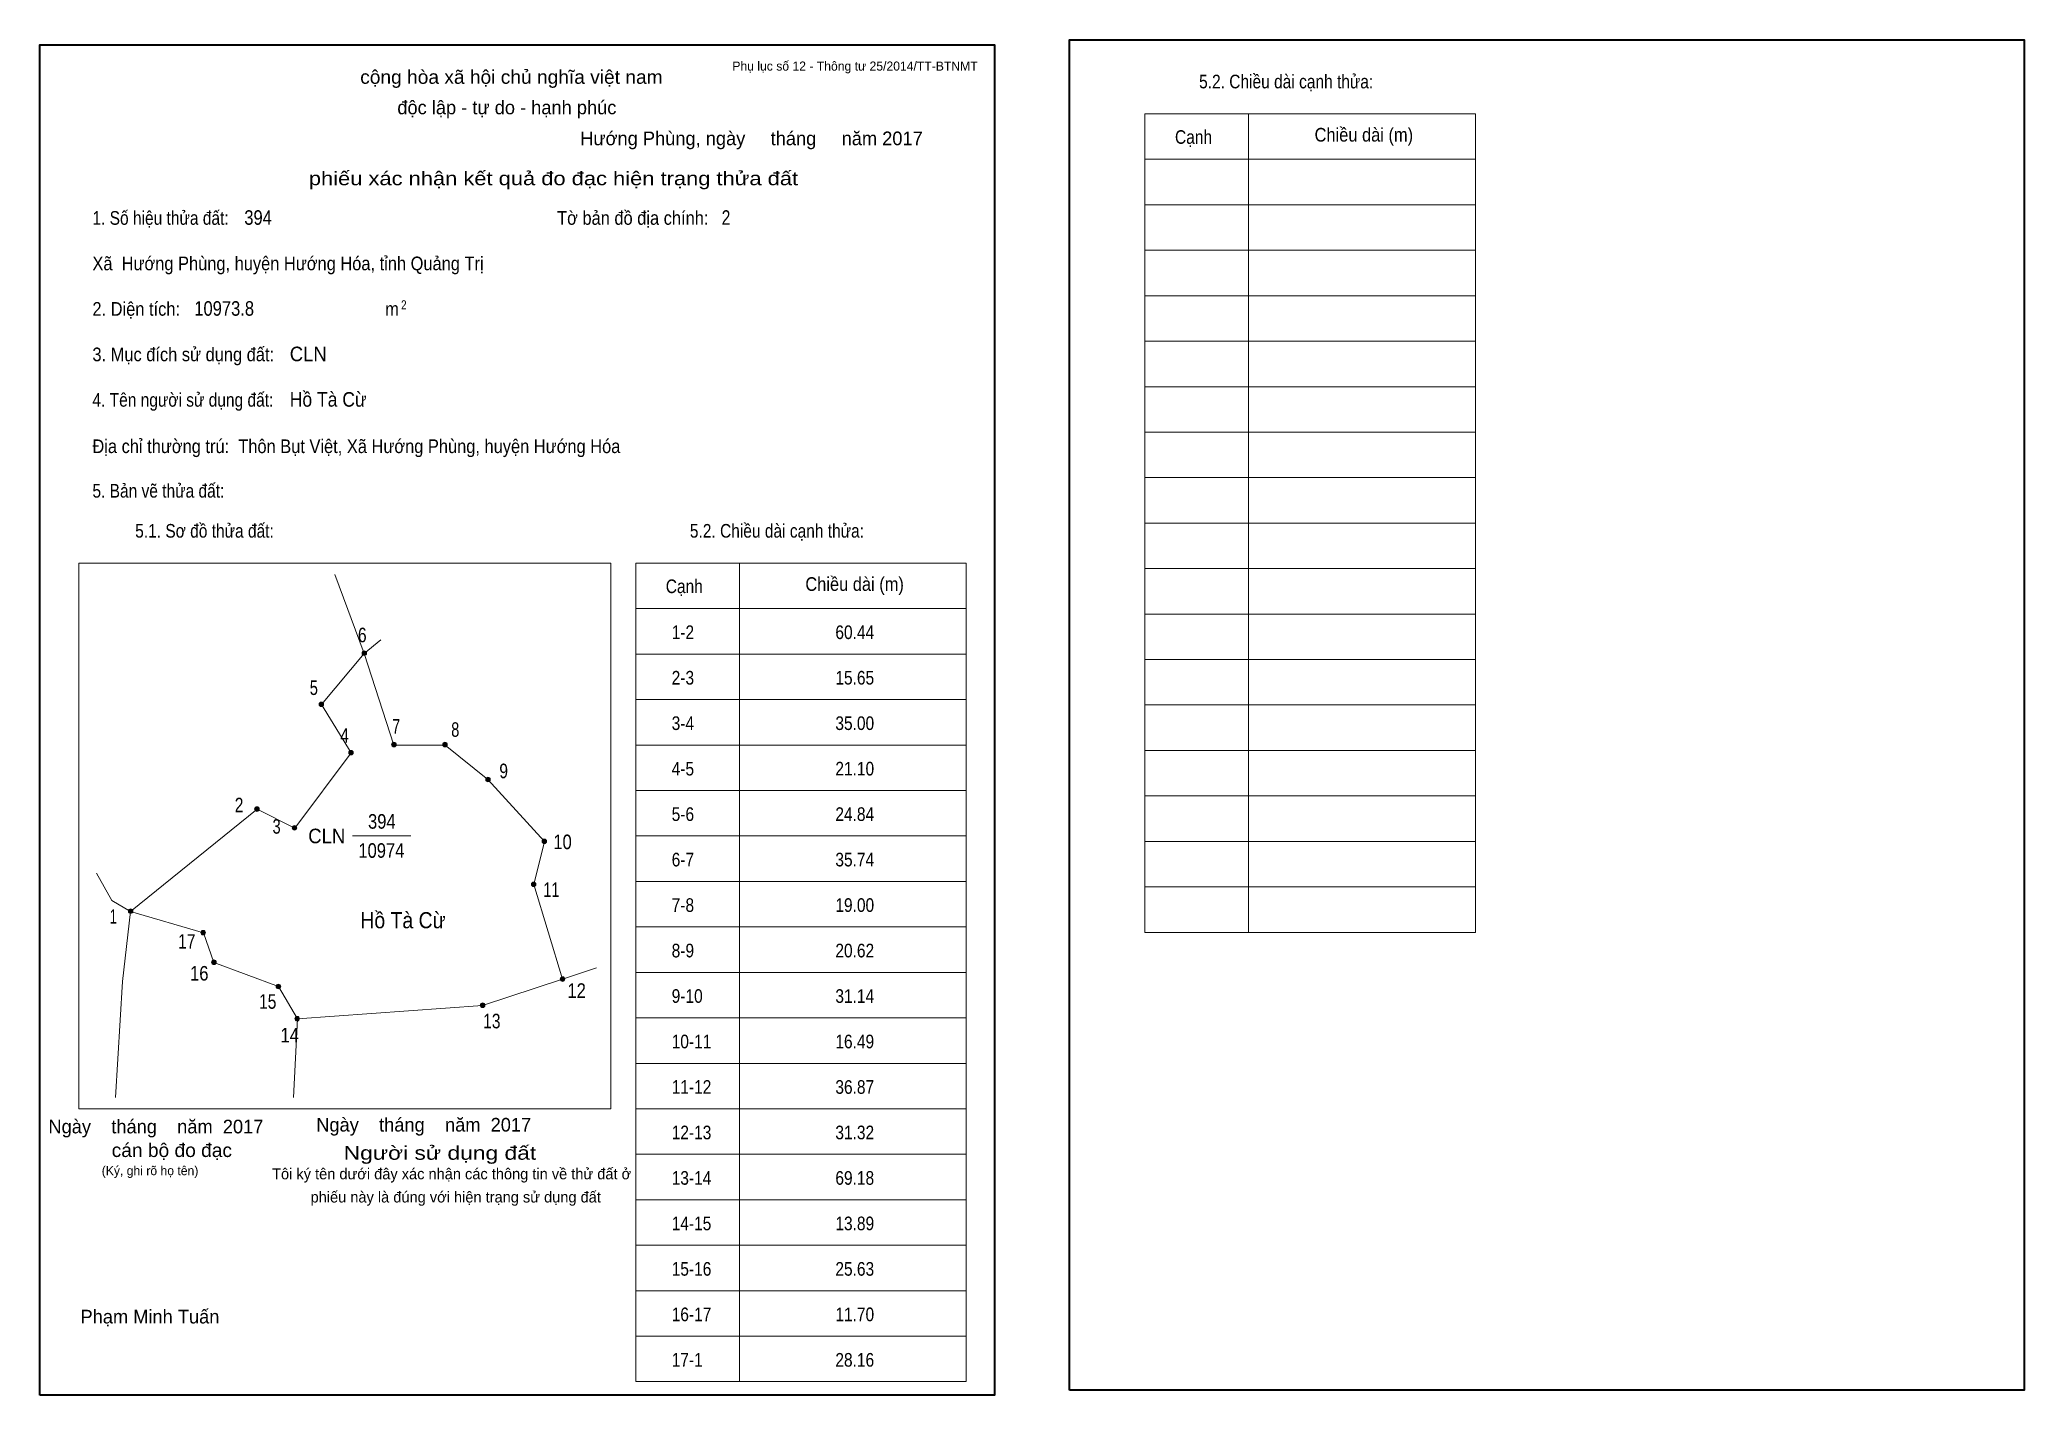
# Model space of a CAD drawing. Header units: centimetres. Extents: x 0 to 43.6, y 0 to 29.8.
import ezdxf
from ezdxf.enums import TextEntityAlignment as Align

# ---------------------------------------------------------------- set-up
doc = ezdxf.new("R2010")
doc.units = ezdxf.units.CM
doc.header["$LTSCALE"] = 0.12
for name, color, linetype in [('30', 7, 'Continuous'), ('34', 7, 'Continuous'), ('62', 7, 'Continuous')]:
    doc.layers.add(name, color=color, linetype=linetype)
for name, color, linetype, lineweight in [('32', 7, 'Continuous', 13), ('33', 7, 'Continuous', 13), ('61', 7, 'Continuous', 13), ('63', 7, 'Continuous', 13)]:
    doc.layers.add(name, color=color, linetype=linetype, lineweight=lineweight)

msp = doc.modelspace()

# ---------------------------------------------------------------- hatches: boundary and pattern name
at = {"layer": '32'}
for points in [[(7.1912, 16.3182, 1), (7.0912, 16.3182, 1)], [(6.2457, 15.1954, 1), (6.1457, 15.1954, 1)], [(6.8957, 14.1318, 1), (6.7957, 14.1318, 1)], [(7.8412, 14.3091, 1), (7.7412, 14.3091, 1)], [(8.9639, 14.3091, 1), (8.8639, 14.3091, 1)], [(9.9093, 13.5409, 1), (9.8093, 13.5409, 1)], [(4.8276, 12.8909, 1), (4.7276, 12.8909, 1)], [(5.6548, 12.4773, 1), (5.5548, 12.4773, 1)], [(11.1503, 12.1818, 1), (11.0503, 12.1818, 1)], [(10.9139, 11.2364, 1), (10.8139, 11.2364, 1)], [(2.0503, 10.6455, 1), (1.9503, 10.6455, 1)], [(3.6457, 10.1727, 1), (3.5457, 10.1727, 1)], [(3.8821, 9.5227, 1), (3.7821, 9.5227, 1)], [(11.5503, 9.1528, 1), (11.4503, 9.1528, 1)], [(5.3003, 8.9909, 1), (5.2003, 8.9909, 1)], [(5.7139, 8.2818, 1), (5.6139, 8.2818, 1)], [(9.7912, 8.5773, 1), (9.6912, 8.5773, 1)]]:
    msp.add_hatch(color=256, dxfattribs=at).paths.add_polyline_path(points)

# ---------------------------------------------------------------- linework, layer by layer
for centre in [(7.1412, 16.3182), (6.1957, 15.1954), (6.8457, 14.1318), (7.7912, 14.3091), (8.9139, 14.3091), (9.8593, 13.5409), (4.7776, 12.8909), (5.6048, 12.4773), (11.1003, 12.1818), (10.8639, 11.2364), (2.0003, 10.6455), (3.5957, 10.1727), (3.8321, 9.5227), (11.5003, 9.1528), (5.2503, 8.9909), (5.6639, 8.2818), (9.7412, 8.5773)]:
    msp.add_circle(centre, 0.05, dxfattribs=at)
at = {"layer": '33'}
msp.add_line((6.88, 12.3), (8.16, 12.3), dxfattribs=at)
at = {"layer": '61'}
for p, q in [((6.49, 18.05), (7.14, 16.31)), ((7.14, 16.31), (7.5, 16.61)), ((12.25, 9.4), (11.5, 9.15))]:
    msp.add_line(p, q, dxfattribs=at)
for points in [[(7.14, 16.31), (6.2, 15.19), (6.85, 14.13), (5.61, 12.47), (4.78, 12.89), (2, 10.64)], [(7.14, 16.31), (7.79, 14.3), (8.92, 14.3), (9.86, 13.54), (11.1, 12.18), (10.87, 11.23), (11.5, 9.15)], [(2, 10.64), (1.59, 10.88), (1.25, 11.48)], [(2, 10.64), (1.82, 9.1), (1.67, 6.55)], [(5.67, 8.28), (5.25, 8.99), (3.83, 9.52), (3.6, 10.17), (2, 10.64)], [(11.5, 9.15), (9.74, 8.57), (5.67, 8.28), (5.58, 6.55)]]:
    msp.add_lwpolyline(points, dxfattribs=at)
at = {"layer": '63'}
for p, q in [((24.31, 28.18), (31.58, 28.18)), ((24.31, 10.18), (24.31, 28.18)), ((26.59, 10.18), (26.59, 28.18)), ((31.58, 10.18), (31.58, 28.18)), ((24.31, 27.18), (31.58, 27.18)), ((24.31, 26.18), (31.58, 26.18)), ((24.31, 25.18), (31.58, 25.18)), ((24.31, 24.18), (31.58, 24.18)), ((24.31, 23.18), (31.58, 23.18)), ((24.31, 22.18), (31.58, 22.18)), ((24.31, 21.18), (31.58, 21.18)), ((24.31, 20.18), (31.58, 20.18)), ((24.31, 19.18), (31.58, 19.18)), ((0.86, 18.3), (12.56, 18.3)), ((0.86, 6.3), (0.86, 18.3)), ((12.56, 6.3), (12.56, 18.3)), ((13.11, 18.3), (20.38, 18.3)), ((13.11, 0.3), (13.11, 18.3)), ((15.39, 0.3), (15.39, 18.3)), ((20.38, 0.3), (20.38, 18.3)), ((24.31, 18.18), (31.58, 18.18)), ((13.11, 17.3), (20.38, 17.3)), ((24.31, 17.18), (31.58, 17.18)), ((13.11, 16.3), (20.38, 16.3)), ((24.31, 16.18), (31.58, 16.18)), ((13.11, 15.3), (20.38, 15.3)), ((24.31, 15.18), (31.58, 15.18)), ((13.11, 14.3), (20.38, 14.3)), ((24.31, 14.18), (31.58, 14.18)), ((13.11, 13.3), (20.38, 13.3)), ((24.31, 13.18), (31.58, 13.18)), ((13.11, 12.3), (20.38, 12.3)), ((24.31, 12.18), (31.58, 12.18)), ((24.31, 12.18), (31.58, 12.18)), ((13.11, 11.3), (20.38, 11.3)), ((24.31, 11.18), (31.58, 11.18)), ((13.11, 10.3), (20.38, 10.3)), ((24.31, 10.18), (31.58, 10.18)), ((13.11, 9.3), (20.38, 9.3)), ((13.11, 8.3), (20.38, 8.3)), ((13.11, 7.3), (20.38, 7.3)), ((0.86, 6.3), (12.56, 6.3)), ((13.11, 6.3), (20.38, 6.3)), ((13.11, 5.3), (20.38, 5.3)), ((13.11, 4.3), (20.38, 4.3)), ((13.11, 3.3), (20.38, 3.3)), ((13.11, 2.3), (20.38, 2.3)), ((13.11, 2.3), (20.38, 2.3)), ((13.11, 1.3), (20.38, 1.3)), ((13.11, 0.3), (20.38, 0.3))]:
    msp.add_line(p, q, dxfattribs=at)
at = {"layer": '63', "lineweight": 35}
for points in [[(0, 0), (0, 29.7), (21, 29.7), (21, 0)], [(22.65, 0.11), (22.65, 29.81), (43.65, 29.81), (43.65, 0.11)]]:
    msp.add_lwpolyline(points, close=True, dxfattribs=at)

# ---------------------------------------------------------------- texts
at = {"layer": '30', "width": 0.85}
for s, p in [('1-2', (13.9, 16.63)), ('60.44', (17.5, 16.63)), ('2-3', (13.9, 15.63)), ('15.65', (17.5, 15.63)), ('3-4', (13.9, 14.63)), ('35.00', (17.5, 14.63)), ('4-5', (13.9, 13.63)), ('21.10', (17.5, 13.63)), ('5-6', (13.9, 12.63)), ('24.84', (17.5, 12.63)), ('6-7', (13.9, 11.63)), ('35.74', (17.5, 11.63)), ('7-8', (13.9, 10.63)), ('19.00', (17.5, 10.63)), ('8-9', (13.9, 9.63)), ('20.62', (17.5, 9.63)), ('9-10', (13.9, 8.63)), ('31.14', (17.5, 8.63)), ('10-11', (13.9, 7.63)), ('16.49', (17.5, 7.63)), ('11-12', (13.9, 6.63)), ('36.87', (17.5, 6.63)), ('12-13', (13.9, 5.63)), ('31.32', (17.5, 5.63)), ('13-14', (13.9, 4.63)), ('69.18', (17.5, 4.63)), ('14-15', (13.9, 3.63)), ('13.89', (17.5, 3.63)), ('15-16', (13.9, 2.63)), ('25.63', (17.5, 2.63)), ('16-17', (13.9, 1.63)), ('11.70', (17.5, 1.63)), ('17-1', (13.9, 0.63)), ('28.16', (17.5, 0.63))]:
    msp.add_text(s, height=0.3, dxfattribs=at).set_placement(p)
at = {"layer": '32'}
for s, width, p in [('6', 0.8, (7.095, 16.56)), ('5', 0.75, (6.03, 15.4)), ('7', 0.75, (7.84, 14.55)), ('4', 0.8, (6.705, 14.35)), ('8', 0.75, (9.14, 14.48)), ('9', 0.8, (10.205, 13.57)), ('2', 0.8, (4.385, 12.82)), ('3', 0.75, (5.21, 12.35)), ('10', 0.85, (11.5, 12.01)), ('11', 0.75, (11.255, 10.96)), ('1', 0.65, (1.62, 10.37)), ('17', 0.8, (3.235, 9.82)), ('16', 0.85, (3.51, 9.12)), ('15', 0.8, (5.015, 8.5)), ('12', 0.85, (11.81, 8.74)), ('13', 0.8, (9.945, 8.07)), ('14', 0.85, (5.5, 7.76))]:
    msp.add_text(s, height=0.32, dxfattribs=dict(at, width=width)).set_placement(p, align=Align.CENTER)
at = {"layer": '33', "width": 0.85}
for s, p in [('394', (7.525, 12.46)), ('10974', (7.515, 11.82))]:
    msp.add_text(s, height=0.32, dxfattribs=at).set_placement(p, align=Align.CENTER)
at = {"layer": '33', "width": 0.95}
msp.add_text('CLN', height=0.32, dxfattribs=at).set_placement((6.72, 12.14), align=Align.RIGHT)
at = {"layer": '34'}
for s, width, p in [('394', 0.85, (4.5, 25.74)), ('2', 0.8, (15, 25.74)), ('10973.8', 0.85, (3.4, 23.74)), ('CLN', 0.95, (5.5, 22.74)), ('Hồ Tà Cừ', 0.9, (5.5, 21.74))]:
    msp.add_text(s, height=0.32, dxfattribs=dict(at, width=width)).set_placement(p)
at = {"layer": '62', "width": 0.9}
msp.add_text('Hồ Tà Cừ', height=0.3545, dxfattribs=at).set_placement((7.99, 10.27), align=Align.CENTER)
at = {"layer": '63'}
for s, height, p in [('Phụ lục số 12 - Thông tư 25/2014/TT-BTNMT', 0.2, (20.63, 29.13)), ('Ngày    tháng    năm  2017', 0.3, (10.81, 5.8)), ('Ngày    tháng    năm  2017', 0.3, (4.92, 5.76)), ('(Ký, ghi rõ họ tên)', 0.2, (3.49, 4.84))]:
    msp.add_text(s, height=height, dxfattribs=at).set_placement(p, align=Align.RIGHT)
at = {"layer": '63', "width": 1.05}
msp.add_text('cộng hòa xã hội chủ nghĩa việt nam', height=0.3, dxfattribs=at).set_placement((10.375, 28.84), align=Align.CENTER)
at = {"layer": '63'}
for s, height, width, p in [('5.2. Chiều dài cạnh thửa:', 0.3, 0.85, (25.5, 28.74)), ('Cạnh', 0.3, 0.85, (24.97, 27.52)), ('Chiều dài (m)', 0.3, 0.9, (28.04, 27.57)), ('1. Số hiệu thửa đất:', 0.3, 0.85, (1.16, 25.74)), ('Tờ bản đồ địa chính:', 0.3, 0.9, (11.38, 25.74)), ('Xã  Hướng Phùng, huyện Hướng Hóa, tỉnh Quảng Trị', 0.3, 0.9, (1.16, 24.74)), ('2. Diện tích:', 0.3, 0.9, (1.16, 23.74)), ('2', 0.2, 0.8, (7.95, 23.88)), ('m', 0.3, 0.9, (7.6, 23.74)), ('3. Mục đích sử dụng đất:', 0.3, 0.9, (1.16, 22.74)), ('4. Tên người sử dụng đất:', 0.3, 0.85, (1.16, 21.74)), ('Địa chỉ thường trú:  Thôn Bụt Việt, Xã Hướng Phùng, huyện Hướng Hóa', 0.3, 0.9, (1.16, 20.72)), ('5. Bản vẽ thửa đất:', 0.3, 0.85, (1.16, 19.74)), ('5.1. Sơ đồ thửa đất:', 0.3, 0.85, (2.1, 18.86)), ('5.2. Chiều dài cạnh thửa:', 0.3, 0.85, (14.3, 18.86)), ('Cạnh', 0.3, 0.85, (13.77, 17.64)), ('Chiều dài (m)', 0.3, 0.9, (16.84, 17.69))]:
    msp.add_text(s, height=height, dxfattribs=dict(at, width=width)).set_placement(p)
for s, height, p in [('độc lập - tự do - hạnh phúc', 0.3, (10.275, 28.17)), ('Hướng Phùng, ngày     tháng     năm 2017', 0.3, (15.655, 27.49)), ('Tôi ký tên dưới đây xác nhận các thông tin về thử đất ở ', 0.24, (9.105, 4.75)), ('phiếu này là đúng với hiện trạng sử dụng đất', 0.24, (9.15, 4.24)), ('Phạm Minh Tuấn', 0.3, (2.425, 1.58))]:
    msp.add_text(s, height=height, dxfattribs=at).set_placement(p, align=Align.CENTER)
for s, width, p in [('phiếu xác nhận kết quả đo đạc hiện trạng thửa đất', 1.2, (16.68, 26.61)), ('cán bộ đo đạc', 1.05, (4.23, 5.24)), ('Người sử dụng đất', 1.25, (10.92, 5.18))]:
    msp.add_text(s, height=0.3, dxfattribs=dict(at, width=width)).set_placement(p, align=Align.RIGHT)

doc.saveas('drawing.dxf')
